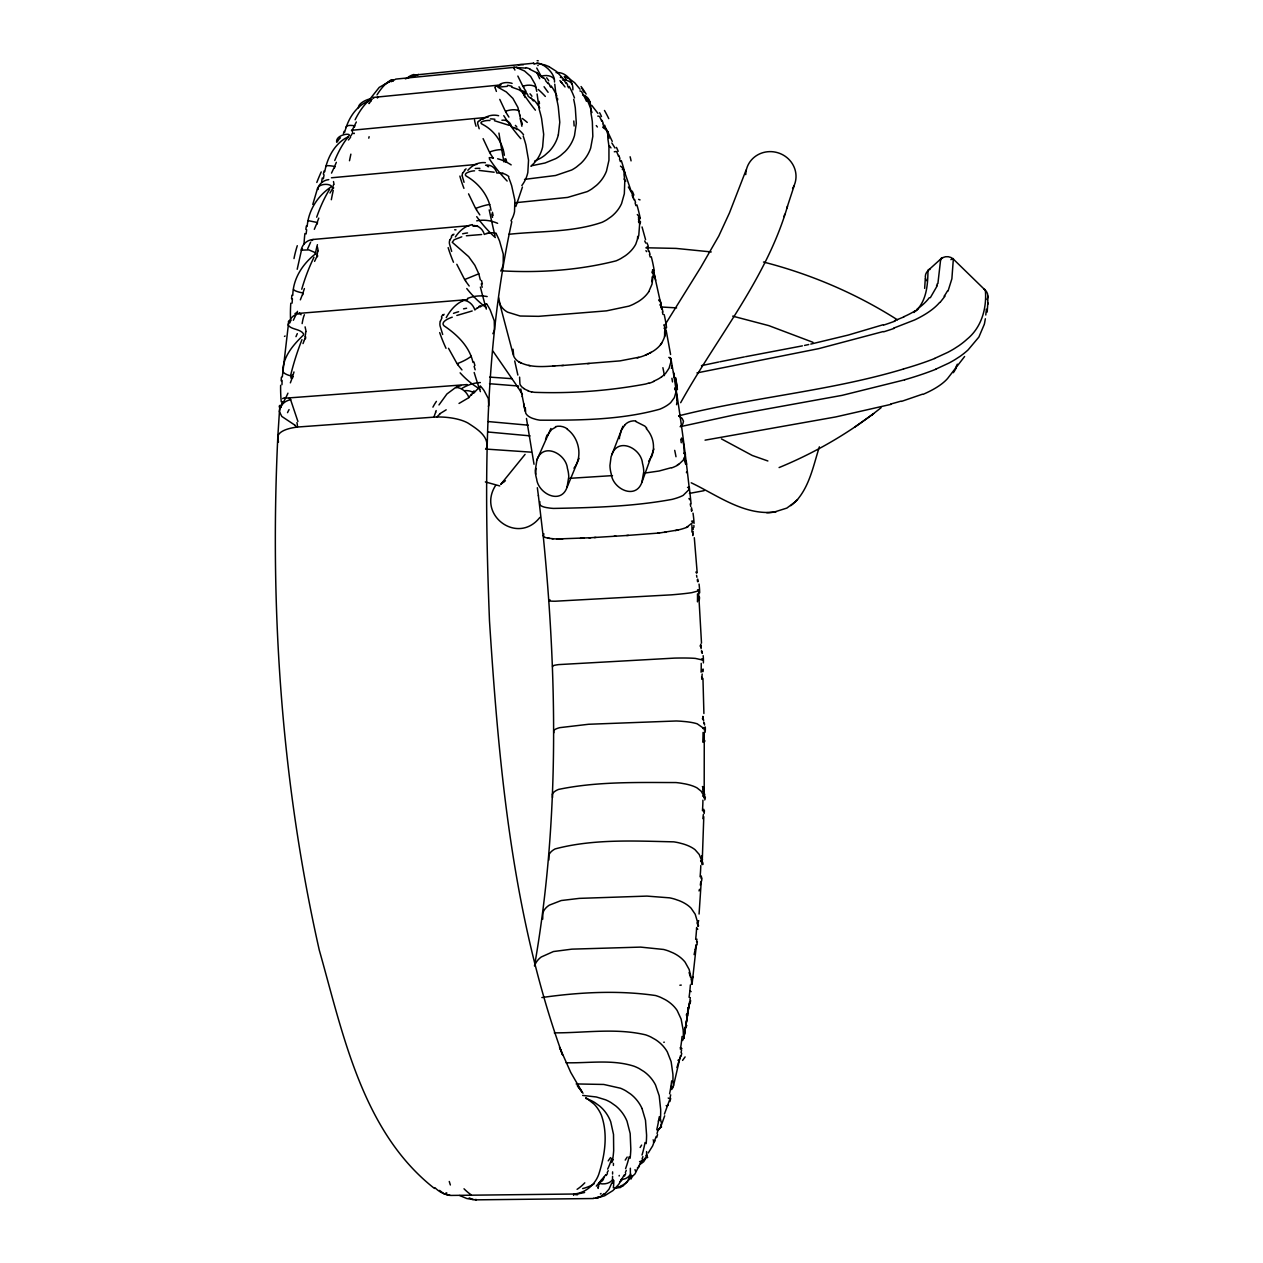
<?xml version="1.0" encoding="UTF-8"?>
<svg xmlns="http://www.w3.org/2000/svg" width="1263" height="1263" viewBox="0 0 1263 1263"><rect width="100%" height="100%" fill="white"/><g stroke="black" fill="none" stroke-linecap="round" stroke-linejoin="round"><path stroke-width="1.5" d="M987.192 312.056L987.824 302.836M612.571 1176.295L612.492 1179.642A11.967 8.273 9.9 0 1 599.72 1183.589M987.808 304.288L987.84 296.047M513.915 67.918L514.925 70.065M685.809 461.737L685.762 464.168M693.182 529.465L693.182 527.823M352.787 133.357L352.503 131.715M612.602 1171.875L612.587 1174.037M704.186 797.174L704.265 732.224M698.739 598.425L698.692 600.288M373.69 98.214L373.438 97.535M624.175 170.963L624.033 174.752A104.324 86.863 -25.4 0 1 624.775 181.604L624.332 193.76L621.57 203.596A33.975 28.402 -23.8 0 1 611.403 216.541L606.919 219.699A39.374 32.885 -23.8 0 1 602.088 222.288C572.281 232.55 539.869 230.955 508.8 234.302M648.756 291.674L652.024 284.175L653.192 274.955A100.156 65.66 -15.7 0 0 652.908 269.777M281.965 384.678L282.107 380.384M693.15 531.423L692.866 535.638M703.791 816.703L702.196 862.661M702.386 669.501L702.307 671.584M664.78 333.937L665.854 330.527M665.854 332.374L665.854 332.232A9.978 9.82 22.8 0 0 664.922 330.196M925.29 278.665L924.658 288.359M652.308 273.124L653.413 271.229M704.091 740.118L703.949 742.391M637.31 214.536A10.404 10.278 -62.1 0 1 639.457 218.104L639.457 217.362M702.181 674.032L701.707 679.241M986.229 310.145L986.277 309.167M653.413 272.413L653.413 272.319A10.167 10.104 83.5 0 0 652.403 270.203M701.17 882.474L699.071 914.033M282.312 376.927L288.564 323.044M292.085 303.136L292.416 298.826M703.775 809.299L703.586 811.73M336.684 142.261C335.105 133.104 358.739 131.747 345.02 138.472C333.464 145.782 327.085 158.696 324.717 171.8M619.391 438.687L619.501 437.345M986.166 311.124L985.803 315.008M590.721 537.738L556.999 538.969A35.869 6.615 -5.9 0 1 553.131 538.78L547.779 538.101A30.754 5.684 -5.9 0 1 543.485 536.38L543.848 533.76M701.391 876.001L701.139 878.574M703.333 814.54L702.875 818.692M696.45 944.535L692.061 984.287M513.046 349.235L513.709 356.103A31.638 17.35 -12.9 0 0 518.761 361.802C532.449 369.206 548.71 365.875 563.535 365.433M292.779 295.384C293.063 278.634 302.504 264.093 315.308 254.021A2.194 1.389 -32.5 0 0 315.418 252.695L308.882 249.9L301.162 250.153A13.167 13.088 42 0 1 313.113 239.465L469.489 225.651M297.2 269.272L301.636 249.395M306.12 233.939L306.656 229.755M696.923 939.135L696.592 941.819M279.644 408.502L277.765 437.377L278.46 442.145M700.807 881.495L700.334 885.142M686.583 471.857L686.456 472.662M690.308 997.549L689.898 1000.28M985.345 318.781L984.477 323.691M639.457 218.104L638.289 217.899M696.181 944.835L694.097 954.607M619.596 436.682L621.364 430.241L624.727 425.189M683.836 1038.154L689.393 1003.343M689.614 1001.685L683.804 1038.123L683.33 1036.339A103.219 79.395 14.6 0 0 683.157 1030.055L681.136 1019.083L677.142 1010.447A33.627 25.955 13.3 0 0 665.459 999.775L660.644 997.36A38.964 30.044 13.3 0 0 655.56 995.528C618.207 990.113 579.164 992.213 541.874 997.549M307.162 226.456C308.472 210.242 317.676 195.86 331.064 186.924A2.147 1.089 -26.8 0 0 331.238 185.882C327.559 182.788 316.729 184.556 317.929 189.466M687.577 1015.057L683.82 1037.523A10.578 10.388 61.4 0 1 682.509 1040.538M323.36 178.778L324.07 174.862M279.881 406.907L280.244 405.186M681.562 1049.916L681.057 1052.663M534.47 965.99C559.351 824.218 557.409 678.894 543.248 536.065L543.122 535.765M525.313 407.665L525.676 413.033A31.449 13.625 -10.3 0 0 532.481 418.337L536.033 419.427A36.438 15.772 -10.2 0 0 540.043 420.184C579.938 420.342 621.238 419.916 659.854 409.18A31.686 13.798 -9.5 0 0 670.748 402.55L674.363 397.64L676.084 391.672A97.298 42.2 -10 0 0 676.147 388.341M689.014 1005.364L687.561 1011.552M519.598 377.116L519.93 384.063A31.575 15.566 -11.8 0 0 522.172 387.236L523.892 388.53M670.685 1094.863L670.085 1097.579M680.441 1055.71L673.526 1085.706A10.767 10.467 33.1 0 1 671.553 1089.574M511.799 221.672C483.287 352.44 484.329 487.644 489.476 620.717C498.901 767.036 512.352 915.991 562.524 1054.81L559.509 1047.185L570.765 1072.461L582.211 1092.211L577.302 1085.533L583.017 1093.237M679.999 1057.731L676.921 1067.535M558.325 134.888L559.777 122.243L558.246 106.518A116.749 111.823 74.6 0 0 556.273 97.583L554.757 84.179M984.382 324.133L978.872 337.079L968.137 349.851A136.657 48.404 -7 0 1 959.896 356.466L955.238 359.481A117.601 41.758 -6.8 0 1 948.829 363.113L935.662 369.222M669.358 1100.562L664.433 1114.061M657.755 1130.938L657.044 1133.558M819.371 446.834C813.435 465.368 809.646 486.271 796.1 501.095M937.904 283.575L940.698 259.041A8.936 8.304 -4.5 0 1 953.202 258.978L985.393 290.332A8.92 8.288 -8.1 0 1 987.019 299.505M611.829 1182.91L608.987 1189.241L604.409 1194.324M293.979 371.954L292.7 376.295A13.53 4.657 6.1 0 1 282.817 370.706C283.37 356.024 293.411 344.783 303.325 335.153A2.242 1.658 -40.5 0 0 303.373 333.59C299.789 328.68 291.09 329.738 288.138 325.017A13.435 13.277 29.2 0 1 299.868 313.508L301.099 314.787M312.782 204.448L317.644 187.966M699.023 890.936L699.497 889.31M344.657 132.252C347.72 120.317 354.193 108.681 365.291 102.524C380.81 94.93 357.729 100.756 358.471 107.797M305.583 336.621L305.125 338.01M656.207 1136.4L652.639 1145.888L648.235 1152.977M629.795 1176.863L627.174 1182.01L622.817 1186.052M515.841 206.469L522.44 187.05M794.08 186.024L786.738 208.474M642.899 1156.592L642.078 1159.055M304.399 288.564L302.946 293A13.293 2.352 8.4 0 1 293.569 289.259M292.258 377.732L290.364 382.863M552.468 794.08L552.531 797.569M550.905 428.489L536.917 459.921L535.259 470.531A38.206 34.338 22.5 0 0 536.633 478.945C538.133 493.549 560.788 505.121 567.024 487.376L579.022 458.39M680.678 402.708C716.753 337.568 766.499 278.744 787.528 206.169M783.96 216.589L784.749 214.284M567.024 487.376L568.76 476.783A38.095 34.117 24.1 0 0 567.419 468.352C565.998 453.606 543.09 441.955 536.917 459.921M440.455 321.165L442.003 317.708M622.896 426.278L611.071 456.796L609.95 465.479A38.443 34.733 19.5 0 0 611.245 473.941C612.634 488.797 635.494 500.18 641.872 482.403L653.887 449.012M302.441 294.484L300.357 299.852M660.928 1126.359L664.67 1115.829M641.872 482.403L643.751 471.762A38.3 34.511 21.2 0 0 642.488 463.268C641.178 448.254 618.081 436.793 611.781 454.775M937.178 285.848L930.31 297.736M318.765 218.12L317.155 222.477L308.251 220.646M746.07 170.095L729.43 212.989L718.805 235.992L700.807 267.282L664.938 324.923M304.746 339.068L304.209 340.457M646.135 1157.776L643.672 1161.739L639.836 1164.549M303.009 343.583L303.941 341.152M435.546 412.07L436.177 410.57M686.298 1015.089L686.977 1013.305M316.603 223.946L314.313 229.345M641.099 1161.692L634.973 1173.943L625.043 1183.542M957.322 364.17L955.57 367.943M288.88 322.065L289.353 321.118M626.29 1170.327L625.359 1172.538M317.439 255.205L316.918 256.421M495.585 485.481C476.593 515.099 517.798 545.569 539.885 517.404M336.353 162.311L334.584 166.448A12.725 1.958 13.9 0 0 326.028 166.463M333.969 167.868L331.506 173.11M539.822 501.616L539.822 504.679A31.038 7.72 -7 0 0 546.184 507.537L549.61 508.073A35.964 8.92 -6.9 0 0 553.494 508.421C593.073 507.694 633.11 506.542 672.105 499.374A31.259 7.815 -6.5 0 0 683.204 495.349L688.761 489.855A88.805 22.087 -6.8 0 0 689.235 488.181A527.066 108.318 86.8 0 0 671 359.134A4.768 2.352 -10.3 0 0 668.79 357.397M450.054 239.812L451.728 236.955M316.492 257.336L314.582 261.378M536.065 468.431L535.623 473.467A31.196 9.709 -8 0 0 535.954 474.004M600.62 1181.552L601.299 1180.226M948.024 291.122L951.876 278.791L953.344 259.01A9.094 1.342 -44.5 0 0 950.913 259.673M624.254 1174.89L618.696 1184.394L612.997 1190.52L604.645 1195.761L595.868 1198.319L597.588 1198.019M353.766 127.105L351.793 130.831M356.34 121.974L354.429 125.779A12.393 3.789 17.2 0 0 346.173 127.531M660.596 1127.164L657.391 1130.543M608.229 1170.69L607.187 1172.585M333.069 187.792L332.501 188.787M370.233 98.719L379.232 87.384L391.672 80.295M438.971 404.949L446.928 393.977L455.754 387.409A13.751 11.367 56.4 0 1 468.936 397.561L471.273 394.261M561.751 365.56L620.007 360.886L640.436 356.955A37.18 20.476 -11.8 0 0 645.235 355.25L652.545 351.588A31.875 17.587 -11.8 0 0 660.47 344.831C664.243 339.51 667.78 330.685 663.738 324.938M329.99 193.002L332.043 189.561M658.307 1121.118L660.486 1117.471A108.539 98.672 32.4 0 0 660.675 1109.577L659.207 1095.81L655.529 1084.996A35.364 32.254 30.4 0 0 643.972 1071.561L639.094 1068.514A41 37.353 30.4 0 0 633.915 1066.177C612.05 1059.199 588.637 1063.288 566.108 1062.767M377.384 98.04L377.905 97.188M462.984 172.778L464.752 170.584M443.376 315.355L444.087 314.25M605.956 1174.558L596.294 1186.099M661.954 342.747L660.47 344.831M648.629 461.342L649.735 459.621A24.392 23.334 1.7 0 0 651.013 456.922M945.008 296.173L940.035 302.473M964.6 356.513L947.613 378.458A98.34 34.022 -5.7 0 1 922.969 394.388M348.43 139.988L350.609 137.209M393.961 80.09L395.84 79.095L516.772 67.097M525.076 454.38L500.764 484.361L503.89 481.645L501.9 483.208M472.725 392.351L474.035 390.851M673.021 1086.622L671.442 1087.901M453.164 235.06L453.922 234.176M573.97 468.226C583.001 456.527 578.991 437.645 567.245 429.262M593.389 1198.303L596.057 1197.861M916.07 310.777C926.695 300.326 927.816 284.601 927.973 270.566L940.698 259.041M645.993 1155.582L646.798 1154.698M478.582 121.485L480.398 119.953M795.785 501.411L786.849 508.089L773.793 512.194M797.537 499.674L792.706 504.142M369.112 102.935L371.354 100.851M385.104 84.084L393.188 79.727L391.451 80.106M311.629 240.633L313.113 239.465M530.855 166.227L533.744 163.48A38.806 36.927 47.6 0 0 542.632 146.982L543.674 134.32L541.59 118.533A119.653 112.612 49.2 0 0 539.254 109.565L537.107 93.983M477.319 307.762L474.872 309.972A13.577 11.683 74 0 0 462.321 300.278M468.794 397.671L459.022 403.45M881.037 407.744C850.157 432.404 815.645 452.533 779.097 467.563M790.78 505.674L792.422 504.379M675.468 387.662L674.616 388.309M439.508 413.948L446.186 409.812M679.431 463.742L683.22 460.19L685.146 455.896A96.367 30.012 -7.9 0 0 685.335 453.528M854.956 426.973L873.633 413.633L871.77 414.959M478.851 306.562L480.208 305.709M661.607 376.863L659.128 378.49A32.364 15.882 -10.8 0 1 654.913 380.637L653.508 381.347M917.885 309.324L914.822 311.282M391.167 81.716L393.456 80.358M502.832 482.403L505.437 480.761M496.138 86.389L497.969 85.552M622.896 1184.836L623.985 1184.205M405.297 78.843L416.174 74.959M413.538 76.443L415.969 75.149L413.901 75.638M626.701 535.496L659.428 533.002L678.215 529.955A30.975 5.747 -5.6 0 0 686.504 527.429L692.519 522.661A95.783 17.682 -5.9 0 0 692.819 521.256M601.63 1196.203L596.468 1198.192M649.735 353.166L651.171 352.393M598.599 1196.756L596.783 1197.592M621.743 1185.452L620.559 1186.02M688.13 526.687L686.504 527.429M482.703 118.675L481.913 119.054A48.768 28.039 62.9 0 0 480.35 119.859M461.769 236.813L454.175 239.717L452.249 242.291L468.668 256.657L474.841 265.246L478.788 273.803L464.626 279.565L456.811 264.283M648.282 353.893L645.219 355.25M903.866 316.934L894.472 320.739M534.565 161.127L539.822 158.601A44.016 42.453 76.7 0 0 544.732 155.349L549.184 151.355A37.937 36.611 76.4 0 0 558.341 134.888M456.796 386.936L461.09 385.515M452.249 317.187C448.302 318.371 438.214 322.981 445.728 326.975C458.09 335.595 469.694 347.23 472.978 362.418M934.573 358.439L947.755 352.361A117.791 41.442 -6.9 0 0 954.181 348.746L958.838 345.73A136.878 48.026 -7 0 0 967.095 339.163C981.509 327.417 986.877 308.361 985.377 290.332M619.391 1186.541L618.207 1186.999M486.871 233.355L484.345 234.429A13.325 11.525 -86.6 0 0 472.457 225.572M922.369 394.23L901.435 401.413M620.149 1187.441L614.497 1188.451L615.902 1187.82M555.704 427.178L551.757 429.452L549.042 432.862A24.313 19.924 29.9 0 0 547.937 435.135M550.021 599.925L549.152 600.856A30.88 1.705 -4 0 0 555.231 601.22L671.221 594.857A36.011 1.989 -3.9 0 0 676.021 594.447L680.615 594.02A31.101 1.721 -3.9 0 0 691.887 592.631L698.123 590.973A95.53 5.273 -4 0 0 698.486 590.531M893.588 328.159L914.665 319.934A99.477 35.838 -8.1 0 0 939.593 302.473M671.253 467.705L659.097 471.004L644.051 473.183M456.843 315.466L472.188 310.966M882.932 324.796L848.215 335.074L810.799 344.089M632.226 195.639L634.2 200.075M883.311 331.522L818.819 348.62L696.955 372.917M584.611 1192.493L578.312 1193.819M903.534 369.001C829.996 391.135 752.953 397.103 678.626 415.874M904.687 379.816L842.121 395.351L735.129 414.738L680.157 426.705L682.794 424.068L683.488 421.195L682.131 418.4L678.878 416.001M637.152 357.903L638.81 357.461M891.22 404.302L835.743 416.932L705.054 440.156M298.305 313.461L299.599 313.413M678.215 529.955L675.358 530.586M488.434 232.866L489.823 232.645M701.439 365.654L718.679 362.023M808.73 344.531L804.515 345.431M719.91 361.771L744.349 356.924M802.384 345.873L745.565 356.687M683.914 453.575L684.767 453.433M689.409 493.407L704.123 490.676M466.363 235.771L481.661 234.508M302.473 248.858L302.015 249.032A56.882 7.152 80.1 0 0 301.573 249.032M463.379 300.073L467.689 299.663M474.556 170.821C471.257 170.789 460.521 173.647 467.847 177.041C479.687 184.319 488.828 196.428 490.991 210.305M531.691 165.721L545.063 162.99L555.72 158.649A42.784 41.205 -74.2 0 0 560.598 155.491L565.066 151.592A36.895 35.553 -74.2 0 0 574.507 135.551L576.307 123.269L575.312 107.987A113.323 108.729 -77.1 0 0 573.686 99.335M679.289 1060.494L677.915 1060.257M773.477 512.225C743.244 515.067 717.116 495.143 691.224 482.798M664.385 532.402L666.011 532.181M775.94 511.91L769.278 512.589M449.202 1195.335L449.912 1195.351A17.777 16.656 -69 0 0 452.296 1195.414L573.481 1194.024A17.682 16.814 -67.9 0 0 575.612 1193.851L575.77 1193.819A29.602 28.196 -70.8 0 0 598.662 1174.622C604.866 1155.629 608.198 1134.285 601.33 1115.071A38.727 36.927 -68.1 0 0 594.305 1104.304L585.843 1097.61M657.755 533.175L659.428 533.002M556.052 72.607C565.666 71.675 573.355 80.658 572.881 89.878M417.864 74.722L533.318 63.245M373.106 97.456L501.064 84.905M524.524 179.378L555.578 175.494L571.634 170.016A41.49 39.169 -48.2 0 0 576.496 166.984L580.964 163.274A35.79 33.801 -48.1 0 0 590.689 148.024L592.821 136.341L592.347 121.864A109.881 103.424 -50.7 0 0 591.037 113.67C590.768 106.676 591.479 97.156 582.685 94.962M351.446 130.31L488.102 117.254M331.443 177.783L476.814 164.411M514.988 202.759L567.655 197.407L587.2 191.613A40.353 36.327 -32.5 0 0 592.047 188.787L596.515 185.329A34.827 31.37 -32.4 0 0 606.477 171.121L608.94 160.275L608.94 146.855A106.897 95.941 -34.5 0 0 607.929 139.277L607.771 132.647M299.094 313.366L465.179 299.82M587.516 363.665L589.379 363.523M467.121 384.568L287.096 398.05A69.118 16.893 -81.9 0 0 282.659 398.587M612.476 475.614L569.739 478.33M614.118 536.301L615.949 536.175M628.453 535.386L588.984 537.833M594.21 537.533L595.962 537.422M552.973 366.096L554.725 366.002M580.427 538.338L583.838 538.133M554.299 1032.85C584.658 1033.008 615.823 1027.766 645.646 1034.855A39.895 33.943 19.6 0 1 650.777 1036.955L655.623 1039.702A34.433 29.317 19.6 0 1 667.29 1051.826L671.127 1061.63L672.895 1074.071A105.682 89.673 21.2 0 1 672.911 1081.207L673.511 1085.533M479.087 170.41L494.165 172.226M766.704 512.683L768.757 512.62M489.949 120.506C487.281 120.096 476.214 121.69 483.113 124.674C494.48 130.799 502.706 142.435 504.363 155.27M646.751 247.785L676.021 248.401L711.243 251.937M475.441 1199.85L593.515 1198.524M576.149 1083.938L603.761 1084.459L620.496 1088.232A42.311 40.037 49.9 0 1 625.722 1090.774L630.632 1094.058A36.485 34.559 49.9 0 1 642.062 1108.551M561.214 539.033L562.682 539.033M525.708 68.091L516.535 67.539L524.524 70.981L530.665 76.443L535.196 84.368L536.759 91.362M559.777 539.033L556.999 538.969M486.429 449.107L531.391 452.17M582.669 1095.416L596.341 1096.979L605.609 1099.82A43.795 41.853 75.2 0 1 610.882 1102.488L615.791 1105.962A37.748 36.106 75.2 0 1 627.032 1121.228L630.174 1133.543L630.821 1149.235A115.991 110.418 78.1 0 1 630.126 1158.25M659.996 305.062A10.057 2.479 -18.1 0 0 660.36 304.336L661.117 306.988L676.589 307.888M489.634 377.116L511.989 378.679M488.213 421.558L528.313 425.189M488.023 432.009L530.081 435.861M489.507 383.715L518.572 386.036M474.714 1199.818L466.821 1198.524L459.606 1195.493M473.514 225.635L477.761 226.172M554.52 82.048C555.246 72.338 541.938 62.329 536.854 63.292M551.931 538.669L553.131 538.78M536.68 63.229L544.779 64.918A40.432 37.069 -78.1 0 1 548.758 66.623M507.221 86.358L497.843 87.179L506.305 91.946L512.889 98.388L517.909 107.418L519.835 115.596M494.386 120.695L509.068 125.305M533.349 63.229L534.17 64.003M767.888 460.979L752.29 455.485L721.441 438.893M549.737 538.433L547.779 538.101M528.692 365.449L530.128 365.702M448.349 1195.224L443.613 1193.535L439.571 1190.409M635.731 421.495L644.809 426.089A24.423 21.455 -0.3 0 1 646.767 428.22M732.698 316.145L768.82 325.633L812.946 342.305M502.374 270.882C540.138 272.997 579.37 270.171 616.06 260.857A38.522 29.017 -18.4 0 0 620.875 258.536L625.374 255.71A33.248 25.071 -18.4 0 0 635.763 244.201L638.762 235.486L639.583 224.751A102.082 76.664 -19.7 0 0 639.094 218.704M500.922 173.205L502.295 173.584A48.278 6.457 4.8 0 0 502.895 173.078M511.531 87.1L518.935 89.752L525.724 94.094M536.159 63.782L533.602 63.45M471.778 1199.282L473.262 1199.518M763.484 262.025C810.783 274.15 856.251 293.584 897.472 319.839M485.339 481.913L499.769 485.939M486.618 165.548L488.355 166.1M585.843 1098.415L589.521 1099.82A45.01 43.005 -81.2 0 1 594.81 1102.552L599.72 1106.104A38.79 37.085 -81.1 0 1 610.724 1121.781L613.518 1134.458L613.676 1150.609A119.417 113.212 -78.7 0 1 612.65 1159.908M529.892 69.307L536.996 72.859L543.485 78.29M471.652 1198.997L469.173 1197.892M528.076 390.63L526.939 390.172A32.128 15.803 -11.5 0 1 523.829 388.546M603.067 127.516L607.171 130.626L612.255 141.393M514.152 127.863L511.657 126.853A12.693 10.041 -55.3 0 0 501.9 120.222M289.069 398.398L290.474 399.376A41.111 11.651 -45.4 0 1 290.648 399.834L297.926 421.495M548.805 66.529L556.02 71.123L561.767 77.059M622.296 169.274L624.159 170.742L633.552 198.149M520.924 362.986L518.777 361.802M567.766 77.532L574.649 82.711L580.049 89.215M515.699 128.684L517.041 129.6M434.488 1188.483C362.213 1131.885 342.983 1033.75 319.255 950.029C281.365 782.018 269.619 608.561 277.813 436.73A32.585 12.014 3.1 0 1 296.047 427.257A19.703 7.31 3.2 0 1 298.605 426.957L434.361 417.106A19.655 6.978 1.8 0 1 437.14 416.995A32.806 12.33 2.1 0 1 467.989 423.073C476.404 428.567 488.781 435.988 486.729 447.355A42.705 15.851 2 0 1 485.576 449.123M552.641 666.69L552.578 665.917A30.912 2.321 -2.1 0 1 558.578 664.606L674.647 658.102A36.043 2.715 -2.2 0 1 679.478 658.023L684.088 658.007A31.133 2.352 -2.2 0 1 695.471 658.418L701.881 659.87A95.609 7.199 -2.1 0 1 702.307 660.407M530.634 98.198L528.202 96.304A12.346 8.873 -45.3 0 0 522.393 90.936M294.974 425.205L281.791 416.427L279.376 411.549A13.609 13.04 4 0 1 290.758 399.74M591.731 105.334L597.92 113.354M532.118 99.572L533.428 100.977M461.958 369.917L458.027 365.086M548.174 83.705L545.837 81.037A11.983 7.515 -38 0 0 541.196 76.948M469.189 286.006L465.51 280.986M611.845 142.972L615.002 148.024M479.829 214.884L476.419 209.832M493.012 351.209L518.398 387.994M549.579 85.537L550.81 87.321M493.28 158.27L490.139 153.407M526.039 91.41L523.419 87.305M508.894 117.064L506.037 112.518M628.358 187.082L629.4 188.724M566.171 83.516L563.977 80.216A11.635 6.047 -32.6 0 0 560.346 77.343M517.783 387.031L522.424 394.514M629.653 189.166L631.011 191.739M567.497 85.726L568.65 87.826M553.778 732.777L553.699 730.646A31.038 6.347 -0.1 0 1 559.698 727.662L588.605 724.267L676.242 720.984A36.217 7.436 -0.4 0 1 681.104 721.236L685.746 721.647A31.275 6.441 -0.4 0 1 697.223 723.825L703.759 728.404A96.035 19.671 -0.2 0 1 704.201 729.935M536.743 68.028L541.148 76.254A11.793 8.273 -15.9 0 1 554.094 78.922M644.714 240.965L645.756 243.08M584.169 96.462L582.117 92.657A11.304 4.547 -28.6 0 0 579.938 90.936M448.507 348.304L457.08 363.712A13.64 2.779 -23.9 0 0 471.178 356.198M585.401 98.956L586.458 101.293M517.862 76.064L522.835 86.216A12.125 7.073 -16 0 1 536.159 87.463M658.67 299.899L659.033 300.72M601.725 121.169L599.83 117.001A10.988 3.031 -25.5 0 0 597.794 116.117M499.769 99.382L505.374 111.302A12.472 5.573 -16.7 0 1 519.046 110.955M468.557 193.855L475.598 208.442A13.119 1.752 -19.3 0 1 489.712 204.527M496.391 91.41L495.159 87.842M483.098 138.63L489.413 152.065A12.804 3.789 -17.8 0 1 503.337 149.981M642.046 1108.567L645.488 1120.249L646.593 1135.105A111.997 105.745 52.4 0 1 646.167 1143.647M607.471 131.178L607.756 132.347M602.861 123.885L603.825 126.379M618.491 156.186L616.754 151.781A10.72 1.547 -23 0 0 614.292 151.781M479.198 128.779L477.698 123.79A13.151 6.031 9.7 0 1 478.267 121.39M442.681 334.458L440.045 325.822A14.082 11.762 8.9 0 1 440.345 321.134M669.974 357.634L670.795 360.097M451.665 251.384L449.454 243.775A13.814 10.041 8.5 0 1 449.896 239.765M464.058 182.314L462.226 175.952M619.517 159.043L620.401 161.648M498.759 297.91L499.848 303.736A32.364 21.203 -16.1 0 0 507.537 312.135L520.119 316.018L538.559 316.334L606.493 310.856L628.911 306.135A37.779 24.85 -14.7 0 0 633.694 304.099L638.21 301.636A32.617 21.487 -14.6 0 0 648.787 291.674M635.131 203.011L635.921 205.648M475.156 369.791L474.114 366.349M648.629 251.432L647.224 246.822A10.246 1.216 -19.4 0 1 645.882 247.88M333.495 181.556L334.016 184.398M499.438 302.504L513.346 355.092M642.046 226.961L645.582 239.686M649.466 254.368L650.161 257.005M478.788 273.803L480.335 279.928M661.117 306.988L661.623 308.93M317.455 247.106L318.197 250.958M305.093 326.849L306.104 331.632M482.198 287.269L481.298 283.812M672.263 368.18L671.569 365.717L671.932 366.87A9.915 3.647 -17 0 1 671.316 368.228M662.365 311.85L662.964 314.424M653.318 270.029L661.923 309.009M653.239 269.682L655.655 280.212M514.72 360.981L517.862 375.064M492.523 217.378L491.781 214.031M673.684 374.195L674.268 376.99M548.852 860.071L548.868 855.24A31.638 14.351 4.4 0 1 555.104 848.925C593.263 838.774 634.452 840.969 673.779 841.853A36.927 16.798 3.5 0 1 678.72 842.768L683.425 844.016A31.891 14.524 3.5 0 1 695.06 849.715L699.228 854.451L701.612 860.498A97.914 44.41 4.1 0 1 702.039 863.987M690.245 503.921L690.75 506.558M520.798 388.988L522.329 396.693M522.266 396.266L525.076 410.807M505.595 161.822L504.995 158.696M523.703 403.623L525.108 411.012M666.359 331.427L670.59 354.493M673.574 372.348L674.489 377.574M696.56 575.344L696.908 577.254M526.466 418.479L534.012 464.247M691.224 509.115L691.603 511.326M590.279 102.398L590.31 102.508A11.146 9.804 -18.1 0 0 584.485 97.693M520.798 121.453L520.324 118.643M701.66 855.856L701.944 858.161M697.855 921.137L698.06 922.906M697.287 579.638L697.586 581.675M701.154 648.724L700.555 645.188A9.694 7.515 -15 0 1 700.302 646.388M542.695 919.243L542.853 913.102A32.096 18.25 7.1 0 1 549.326 905.145L561.214 900.535L579.338 898.372L646.972 896.099L669.658 897.851A37.48 21.376 6 0 1 674.631 899.082L679.383 900.74A32.349 18.487 6 0 1 691.066 908.16L695.203 914.238L697.523 921.974A99.351 56.503 6.8 0 1 697.902 926.426M701.454 650.887L701.707 652.718M703.444 720.021L702.954 716.847A9.725 8.273 -15.5 0 1 702.844 717.495M537.343 487.707L538.417 495.854M538.385 495.601L543.074 535.465M703.68 721.947L703.87 723.525M703.728 790.164L703.349 787.402A9.804 8.952 -16.9 0 1 702.781 789.533M689.298 486.934L691.114 503.953M686.251 460.837L686.583 464.437M703.901 791.806L704.028 793.132M694.303 537.706L697.176 572.676M702.07 859.487L702.149 860.529M692.029 983.261L691.903 982.077A10.357 10.199 80.9 0 1 691.461 983.656M698.613 592.221L701.502 643.151M661.038 1124.023L661.086 1125.743A11.02 10.309 17.9 0 1 657.644 1130.574M646.577 1151.556L646.672 1155.613A11.304 9.899 12.6 0 1 639.552 1161.66M702.954 678.405L703.901 713.5M630.348 1168.228L630.379 1174.195A11.62 9.236 10.5 0 1 620.938 1179.563M675.579 377.716A54.972 17.098 73.1 0 1 677.426 389.667M676.337 390.235A51.373 19.04 70.7 0 1 674.821 388.862M664.022 328.143A50.204 17.145 69.2 0 1 665.696 329.548M664.622 331.616A55.288 3.11 -83.8 0 1 664.575 336.732M664.196 314.613A56.314 19.229 74.1 0 1 666.58 327.606M674.126 373.674A44.158 9.346 74.8 0 1 674.347 374.669M675.358 377.59A56.425 17.603 73.1 0 1 676.921 386.967M665.885 328.222A44.205 1.5 -86.8 0 1 665.996 327.749M661.559 376.848A31.812 15.74 -10.6 0 0 665.743 373.185L669.043 368.291L670.748 362.465A90.541 44.584 -11.2 0 0 671 359.134M653.745 381.521A35.506 17.871 -10.3 0 1 649.071 383.336M648.819 383.036A36.674 17.935 -10.7 0 1 645.63 384.031C609.255 390.788 571.571 393.693 534.596 392.319A36.422 17.903 -11.5 0 1 531.755 391.83M531.612 391.956A35.253 17.571 -12.1 0 1 527.855 390.772M687.546 487.407A4.673 1.168 -6.4 0 1 689.235 488.181M555.483 426.657A12.741 11.193 23.2 0 1 567.482 428.994M545.553 439.619A32.128 25.923 40.4 0 1 547.289 434.756M624.648 425.126A12.819 11.446 15.1 0 1 635.763 420.911M646.277 428.599A32.254 29.16 -11.9 0 1 651.487 457.064M677.931 465.037A31.054 9.93 -7 0 1 671.758 467.863M691.556 521.161A49.052 20.113 83.1 0 1 692.834 521.382M691.903 524.95A53.993 7.136 -81 0 1 691.919 532.055M693.024 513.141A54.293 13.546 72 0 1 694.05 523.34M689.74 499.753A49.368 8.952 62.6 0 1 688.951 498.506M651.866 271.908A50.962 15.219 65.2 0 1 653.587 273.645M652.15 276.897A56.125 1.989 -85.1 0 1 651.976 281.728M651.282 256.721A57.388 21.108 75.3 0 1 654.155 270.219M646.656 251.637A52.288 3.963 54.6 0 1 645.93 250.658M659.918 300.247A37.543 35.206 -74.6 0 1 661.354 303.957M662.191 308.882A44.852 10.688 75 0 1 662.949 311.945M653.239 277.386A44.9 0.916 -88.2 0 1 653.303 276.344M638.447 221.72A51.909 12.804 61.6 0 1 640.215 223.725M637.673 236.37A57.151 1.01 -86.5 0 1 637.547 239.07M636.931 204.953A58.651 22.939 76.9 0 1 640.294 218.704M640.609 222.035A53.472 8.02 53.8 0 1 638.431 219.62M646.988 242.985A38.253 36.043 83.3 0 1 648.329 246.396M649.119 251.084A45.721 12.109 75.3 0 1 649.987 254.163M624.048 179.046A53.03 9.836 58.4 0 1 625.817 181.24M621.301 160.622A60.056 24.676 78.7 0 1 625.169 174.341M640.041 199.901A54.814 12.409 53.4 0 1 638.62 199.349M632.242 191.155A39.027 36.343 62 0 1 633.884 195.102M634.61 199.491A46.715 13.561 75.9 0 1 635.573 202.538M620.48 166.116A10.609 10.325 -34.2 0 1 624.159 170.742M609.303 145.75A54.293 6.315 55.6 0 1 610.96 147.897M604.598 125.1A61.603 26.286 80.7 0 1 608.971 138.472M630.111 156.77A56.298 17.051 53.6 0 1 631.058 160.89M616.439 147.408A39.911 35.995 44.9 0 1 618.191 151.355M618.823 155.444A47.868 15.045 76.7 0 1 619.896 158.38M603.004 126.884A10.862 10.183 -22.5 0 1 607.677 131.699M596.278 125.574A55.698 2.226 53.4 0 1 597.367 126.995M587.106 99.856A63.245 27.691 82.9 0 1 591.968 112.549M604.488 110.465A57.893 21.897 54.4 0 1 608.766 118.643M599.625 112.723A40.89 34.875 32.8 0 1 601.488 116.591M601.977 120.317A49.115 16.514 77.8 0 1 603.161 123.079M560.646 81.59A57.23 2.463 51.6 0 1 562.114 83.279M573.797 120.995A62.818 0.853 86.2 0 1 574.144 126.016M569.155 86.342A64.95 28.844 85.2 0 1 574.491 97.961M581.075 86.516A59.566 26.823 56 0 1 586.127 94.078M582.101 88.584A41.995 32.838 24.5 0 1 584.059 92.294M584.359 95.562A50.441 17.966 79.1 0 1 585.637 98.088M562.477 79.995A11.462 9.173 -16.4 0 1 572.297 84.337M564.877 76.49A39.342 36.311 85.1 0 1 567.545 77.974M548.11 92.31A58.856 7.704 50.4 0 1 544.053 86.705M551.173 85.931A66.655 29.665 87.7 0 1 556.936 96.067M559.904 80.627A61.271 31.717 58.4 0 1 565.003 86.958M542.127 77.201A36.074 19.45 24.7 0 1 541.574 76.285M564.261 76.475A43.195 29.791 18.4 0 1 566.313 79.901M566.298 82.648A51.83 19.34 80.6 0 1 567.671 84.858M557.678 99.856A51.799 1.074 81.7 0 1 557.441 98.104M536.775 72.496A48.783 3.71 69.6 0 1 539.68 78.701M537.785 65.408A44.947 16.908 55.4 0 1 538.164 65.565M537.154 60.703A48.91 21.992 66.6 0 1 538.243 60.798M418.258 74.343A11.825 1.452 -25.2 0 1 417.106 75.496M415.811 75.433A30.059 8.873 -42.9 0 1 416.332 75.306M408.186 77.122A48.073 24.439 -78.2 0 1 413.98 74.47M535.401 110.181A60.513 13.451 49.8 0 1 519.014 86.784M533.649 99.809A68.313 30.059 -89.8 0 1 539.775 108.034M538.18 89.436A62.961 36.39 61.8 0 1 545.332 96.43M523.782 87.258A37.164 24.155 26.2 0 1 523.182 86.184M546.658 77.801A44.442 25.655 13.9 0 1 548.726 80.816M548.237 82.948A53.235 20.587 82.3 0 1 549.673 84.747M539.475 103.613A53.188 1.958 80 0 1 539.127 101.387M525.866 67.586A41.458 37.101 -62.7 0 1 530.018 68.991M523.135 92.973A50.125 1.358 67.2 0 1 525.076 97.472M514.451 68.013A12.409 1.973 12.3 0 1 514.088 67.097M517.088 67.807A46.242 20.729 57 0 1 518.619 67.997M518.272 64.966A50.299 24.834 69.2 0 1 523.324 64.792M392.714 81.274A30.928 5.589 -43.8 0 1 393.235 80.974M377.006 94.914A49.368 23.287 -75.8 0 1 391.262 79.885M520.861 138.677A62.203 19.561 49.9 0 1 503.779 115.643M519.819 114.917A67.886 1.042 80.4 0 1 521.856 126.268M517.167 128.826A69.875 29.965 -87.3 0 1 523.561 134.746M522.314 118.485A64.555 40.621 66.4 0 1 527.255 122.416M523.198 136.12A122.448 110.086 30.9 0 1 525.882 144.85L528.534 160.212L527.823 172.51A39.706 36.074 28 0 1 521.824 185.55M506.337 112.454A38.269 28.654 29 0 1 505.674 111.239M530.002 93.794A45.736 20.366 10.3 0 1 531.944 96.256M530.665 97.63A54.609 21.629 84.2 0 1 532.165 98.924M522.282 124.532A54.562 3.158 78.5 0 1 521.824 121.911M507.521 85.316A42.484 36.185 -50.9 0 1 511.862 86.279M343.41 133.752A53.283 22.15 -88.9 0 1 344.12 131.32M495.364 87.873A12.772 3.978 10.8 0 1 495.633 86.263M498.096 85.837A47.536 24.486 59.4 0 1 499.674 85.552M499.99 84.226A51.672 27.47 72.4 0 1 512.115 83.358M368.78 138.172A50.946 1.31 -77.2 0 1 369.112 136.704M372.332 98.956A12.551 2.037 -30.2 0 1 370.438 100.63M369.049 103.566A31.812 2.005 -45.6 0 1 369.538 103.108M355.108 119.764A50.646 21.692 -73.9 0 1 369.128 100.409M354.919 125.826A37.195 19.071 -56.4 0 1 354.272 127.168M507.158 181.035A63.829 25.892 50.8 0 1 489.318 158.775M503.969 161.964A69.481 2.526 78.6 0 1 498.948 133.073M502.327 173.363A71.312 29.286 -84.9 0 1 508.878 176.599M489.207 157.654A66.008 44.158 72.1 0 1 493.407 157.938M497.654 158.775A66.008 44.158 72.1 0 1 511.168 164.885M508.673 177.625A125.274 103.582 19.8 0 1 511.689 185.819L514.862 200.217L514.515 211.742A40.621 33.927 17.4 0 1 510.947 220.851M490.391 153.297A39.358 32.712 34.2 0 1 489.665 151.986M515.383 125.384A47.031 13.94 7.4 0 1 516.867 127.105M514.167 127.531A55.904 22.418 86.3 0 1 515.714 128.258M506.637 162.027A55.872 4.673 77.1 0 1 506.053 159.043M490.391 118.864A43.51 34.133 -43.1 0 1 494.938 119.306M323.375 174.136A54.53 22.008 -87.3 0 1 324.07 170.979M321.623 182.061A68.06 33.059 -89.2 0 1 322.286 178.004M476.072 126.237A52.762 4.831 63.6 0 1 474.541 119.843M482.94 119.275A52.967 29.759 76.3 0 1 498.632 115.722M337.395 141.693A12.504 11.525 -0.6 0 1 340.473 137.793M349.488 160.733A52.209 3.457 -80.2 0 1 350.877 154.149M352.093 133.689A12.898 3.884 -33.8 0 1 350.514 136.199M354.366 133.183A32.664 1.8 -48.1 0 1 353.972 133.704M334.742 160.496A51.878 19.64 -72.5 0 1 348.335 136.783M335.027 166.574A38.222 22.418 -64.2 0 1 334.411 168.026M316.808 182.472A61.792 19.766 -63.3 0 1 321.228 171.942M495.333 237.57A65.376 32.175 52.6 0 1 476.719 216.652M495.017 235.928A70.981 4.468 77 0 1 489.207 209.879M489.791 233.118A72.575 27.991 -82.7 0 1 496.359 233.387M476.719 220.836A67.239 46.763 79.1 0 1 497.622 223.33M496.28 233.876A127.958 92.925 12.9 0 1 499.611 241.186L503.258 254.052L503.211 264.362A41.505 30.407 11.1 0 1 500.732 271.024M476.625 209.721A40.384 36.106 43.5 0 1 475.819 208.348M485.576 165.248A13.025 10.957 -69.1 0 1 496.817 173.015L499.185 173.015A57.088 22.86 88.4 0 1 500.922 173.063M493.123 215.515A57.088 6.504 76 0 1 492.412 212.247M475.188 168.5A44.537 30.88 -38.4 0 1 479.908 168.342M305.851 229.313A55.683 21.55 -85.8 0 1 306.388 225.888M304.02 244.28A69.481 32.901 -86.6 0 1 304.92 233.529M317.55 189.355A12.819 12.504 1.3 0 1 328.775 179.614M463.931 188.329A53.962 8.588 62.6 0 1 459.874 176.078M462.321 175.952A13.498 8.099 8.9 0 1 462.763 172.715M464.5 170.189A49.889 31.212 67.5 0 1 466.079 168.863M467.847 170.331A54.135 31.559 80.9 0 1 485.402 162.674M487.597 166.448A39.99 4.784 24 0 1 488.623 166.779M331.332 199.728A53.378 5.289 -83.5 0 1 333.243 190.46M333.479 184.682A13.246 5.731 -38.5 0 1 332.201 187.998M333.685 187.761A33.485 5.668 -51.4 0 1 333.227 188.55M316.681 217.189A53.03 17.129 -71.7 0 1 329.69 189.229M317.55 222.667A39.185 25.086 -73.7 0 1 316.997 224.167M293.995 258.568A63.213 15.219 -63.4 0 1 297.279 245.701M310.603 242.196A65.329 7.483 -69.3 0 1 307.619 248.827M486.081 307.493A66.734 38.158 55.7 0 1 466.773 288.564M486.318 309.119A72.307 6.836 75.6 0 1 480.382 287.064M480.177 306.972A73.617 26.049 -80.9 0 1 486.618 304.13M467.405 298.494A68.234 48.152 87 0 1 487.171 296.568M486.65 303.894A130.373 78.148 8.1 0 1 490.218 310.003L494.259 320.755L494.464 329.406A42.279 25.544 6.8 0 1 492.886 333.685M465.668 280.875A41.3 38.569 59.5 0 1 464.8 279.47M455.975 229.834A49.446 1.863 2.4 0 1 454.664 229.787M486.887 233.639A58.145 22.892 -89.4 0 1 488.434 233.039M482.371 283.954A58.161 8.604 75.1 0 1 481.503 280.465M462.637 233.797A45.468 26.444 -35.8 0 1 467.547 232.945M291.532 298.778A56.709 20.745 -84.5 0 1 291.911 295.179M290.49 318.339A70.744 32.128 -84.1 0 1 290.79 303.215M453.48 262.246A55.019 12.662 62.2 0 1 448.144 247.643M451.286 236.323A50.852 33.801 73.3 0 1 452.817 234.476M455.39 236.923A55.162 32.696 86 0 1 472.346 224.609M473.293 226.156A40.89 11.178 22.7 0 1 474.367 226.251M315.276 254.4A54.42 6.647 -87.2 0 1 317.423 244.69M317.692 251.211A13.546 7.452 -44.7 0 1 316.713 255.315M317.692 255.9A34.227 9.457 -55.9 0 1 317.266 256.863M301.746 289.243A54.088 14.225 -71.5 0 1 313.998 257.257M303.325 293.237A40.037 26.886 -84.8 0 1 302.804 294.737M285.091 336.005A64.524 10.262 -64.3 0 1 284.475 336.4M297.452 311.329A66.702 11.825 -73.3 0 1 293.332 320.265M480.003 389.099A67.886 43.479 60.3 0 1 460.127 372.853M480.398 391.641A73.412 9.583 74.5 0 1 474.178 372.522M474.035 392.982A74.438 23.523 -79.5 0 1 480.177 387.046M461.863 388.451A69.007 48.105 -84.8 0 1 480.366 382.563M480.272 385.878A132.362 59.582 4.3 0 1 484.029 390.504L488.355 398.619L488.718 405.202A42.926 19.466 3.5 0 1 488.371 406.339M458.137 364.991A41.979 39.927 84.6 0 1 457.206 363.633M466.568 308.235A50.457 10.736 0.2 0 1 463.553 308.835M477.382 308.361A59.014 22.466 -87.3 0 1 478.882 307.067M474.935 365.544A59.045 10.893 74.6 0 1 473.909 361.96M453.496 313.35A46.289 20.903 -34.7 0 1 458.627 311.724M294.958 313.603A68.297 13.861 -76.8 0 1 296.773 312.798M295.968 336.653A66.023 12.741 -75.2 0 1 297.31 333.621M299.773 313.271A40.495 6.078 -41.1 0 1 299.915 313.477M281.175 380.842A57.577 19.608 -83.4 0 1 281.381 377.211M281.27 401.871A71.817 30.707 -81.9 0 1 280.639 385.31M287.948 393.172A67.886 15.503 -78 0 1 282.217 404.065M281.112 407.46A72.97 14.809 74.2 0 1 282.786 401.634M289.906 322.854A72.212 11.951 75.1 0 1 291.216 320.044M288.311 321.939A57.719 8.588 78.7 0 1 288.69 321.212M446.013 348.304A55.904 16.861 62.5 0 1 439.698 332.611M441.387 316.95A51.657 35.601 80.4 0 1 442.824 314.613M446.249 317.613A55.998 33.027 -88.7 0 1 462.416 301.004M462.795 300.657A41.663 17.682 22.2 0 1 463.868 300.468M302.141 323.612A55.288 7.404 88.8 0 1 304.415 314.755M305.614 331.869A13.798 8.967 -52.8 0 1 304.967 336.668M305.725 337.774A34.859 12.914 -61.4 0 1 305.346 338.847M290.632 375.427A54.988 11.035 -71.9 0 1 301.983 339.652M293.048 376.563A40.748 27.581 83.3 0 1 292.59 378M292.179 375.079A65.644 5.084 -65.9 0 1 290.774 377.969M627.19 1157.066A60.687 10.846 -56.6 0 1 625.217 1160.081M629.116 1156.829A66.402 27.202 89.8 0 1 625.564 1168.67M631.674 1175.648A64.239 2.747 85.7 0 1 631.168 1178.947M619.138 1175.995A58.603 10.83 -69.6 0 1 619.249 1175.427M612.902 1179.642A44.868 31.891 1.1 0 1 612.65 1182.989M613.392 1165.449A52.904 1.405 -87.7 0 1 613.439 1163.365M613.865 1180.431A65.96 2.81 88 0 1 613.313 1187.773M611.829 1162.591A60.245 7.31 -66.6 0 1 612.997 1159.687M610.518 1157.587A62.392 16.877 -56.4 0 1 608.198 1160.871M611.766 1158.329A68.123 28.244 87.7 0 1 607.661 1169.112M625.69 1173.674A53.093 19.94 -87.5 0 1 624.522 1175.995M622.391 1178.395A11.841 6.394 27.5 0 1 619.691 1181.663M604.014 1193.598A41.6 27.77 76.2 0 1 601.441 1195.761M601.03 1193.472A49.999 22.355 -73.6 0 1 600.367 1193.993M598.488 1186.525A45.8 1.816 -65 0 1 597.936 1187.599M598.141 1188.436A49.873 3.978 -75.8 0 1 599.025 1183.147M599.325 1183.652A36.564 21.124 -29.9 0 1 599.593 1182.942M471.02 1194.687A49.146 20.097 65.2 0 1 464.01 1188.799M475.172 1199.392A12.014 1.595 19 0 1 476.025 1200.213M476.309 1199.487A30.691 2.668 39.2 0 1 476.198 1199.503M641.62 1145.083A59.014 5.241 -57.5 0 1 640.12 1147.483M645.061 1142.494A64.65 25.876 -88.2 0 1 642.03 1155.029M647.73 1157.303A62.55 2.321 83.6 0 1 647.082 1156.419M635.699 1171.575A57.009 13.593 -73.1 0 1 635.005 1169.633M630.79 1174.18A43.589 25.749 -1.3 0 1 630.758 1176.879M642.504 1160.192A51.657 18.598 -85.9 0 1 641.462 1162.86M639.441 1165.702A11.493 4.863 23.1 0 1 637.42 1167.817M622.675 1185.815A40.384 25.797 67 0 1 620.196 1187.552M659.302 1116.681A62.929 24.344 -86.5 0 1 656.776 1129.564M661.149 1122.207A60.94 1.61 81.5 0 1 660.281 1118.055M654.66 1141.01A55.509 15.661 -77 0 1 653.082 1139.921M646.956 1155.708A42.342 19.498 -3.4 0 1 647.193 1157.729M657.565 1134.616A50.252 17.145 -84.6 0 1 656.665 1137.537M654.739 1140.789A11.162 3.315 19.8 0 1 653.287 1141.957M682.573 1060.415A55.84 4.278 -61 0 1 685.114 1056.91M671.679 1080.844A61.271 22.655 -84.9 0 1 669.595 1093.805M669.943 1098.842A54.12 17.066 -81.1 0 1 668.206 1098.021M660.928 1125.775A41.19 13.34 -5.3 0 1 661.528 1127.07M670.685 1098.463A48.91 15.645 -83.5 0 1 669.895 1101.557M668.08 1105.188A10.862 1.8 17.2 0 1 666.169 1105.63M684.404 1029.124A54.42 8.146 -63.5 0 1 686.851 1025.556M682.052 1036.434A59.724 20.903 -83.5 0 1 680.394 1049.221M681.941 1048.558A52.872 17.887 -85.4 0 1 680.268 1047.659M671.19 1086.243A40.132 7.389 -7 0 1 672.405 1086.733M681.72 1053.279A47.662 14.146 -82.6 0 1 681.057 1056.484M691.666 979.172A53.141 11.414 -66.4 0 1 693.324 976.883M690.372 984.872A58.335 19.087 -82.4 0 1 689.077 997.312M690.482 977.183A56.93 1.8 76.3 0 1 689.093 972.463M691.145 991.613A51.767 18.203 -89.9 0 1 689.866 990.76M691.666 984.303A101.119 68.234 10.1 0 0 691.366 978.904L689.172 969.51L685.083 962.138A32.933 22.324 9.1 0 0 673.4 953.044L668.601 951.007A38.158 25.828 9.1 0 0 663.58 949.46L640.594 947.108L571.902 949.145L553.431 951.544L541.243 956.991A32.664 22.024 10.5 0 0 534.802 965.264M663.754 1042.259A39.185 1.752 -8.8 0 1 664.322 1042.18M690.624 1000.549A46.542 12.662 -81.9 0 1 690.072 1003.801M687.767 1007.653A10.357 1.026 13.4 0 1 688.461 1008.142M697.271 922.637A52.02 14.13 -69.8 0 1 698.786 920.774M696.623 927.484A57.103 17.256 -81.4 0 1 695.645 939.404M698.486 925.842A55.935 3.236 74.9 0 1 697.144 923.364M697.808 929.205A50.852 18.029 85.6 0 1 696.576 928.163M679.873 985.235A38.348 3.536 -10.6 0 1 681.262 985.093M691.65 980.167A45.484 0.837 82.3 0 1 691.477 979.204M697.365 941.661A45.547 11.209 -81.5 0 1 696.923 944.898M695.329 949.413A10.167 2.321 12 0 1 695.408 949.602M700.728 861.477A51.057 16.308 -73.6 0 1 702.512 859.582M700.791 865.534A56.061 15.456 -80.8 0 1 700.097 876.822M703.159 863.876A55.146 4.784 73.8 0 1 702.149 864.366M702.054 862.487A50.11 17.429 81.1 0 1 700.618 860.971M698.502 925.716A44.663 1.389 80.8 0 1 698.376 925.463M701.96 877.927A44.726 9.82 -81.3 0 1 701.612 881.085M702.67 796.195A50.283 17.966 -77.8 0 1 704.359 794.743M702.923 800.158A55.225 13.672 -80.3 0 1 702.449 810.704M705.338 796.842A54.546 6.41 73 0 1 704.722 799.937M703.996 792.533A49.557 16.451 76.9 0 1 702.623 790.875M704.138 798.121A96.809 32.096 1.8 0 0 703.68 795.611L701.265 791.285L697.097 787.938A31.528 10.499 1.4 0 0 685.541 783.976L680.868 783.155A36.501 12.141 1.4 0 0 675.973 782.555C636.915 782.507 596.846 781.418 558.546 789.422A31.291 10.372 2 0 0 552.452 794.08M702.749 862.25A44 2.037 79.5 0 1 702.717 862.866M704.422 810.514A44.047 8.478 -81.3 0 1 704.17 813.546M702.654 728.483A49.683 19.166 -82.3 0 1 704.28 727.472M703.049 732.429A54.593 11.935 -80.2 0 1 702.765 742.155M705.291 726.983A54.167 8.115 72.3 0 1 705.07 732.303M703.68 720.352A49.21 15.093 72.8 0 1 702.386 718.6M702.402 786.517A36.643 17.051 -17.1 0 1 703.159 787.481M704.643 794.017A43.51 2.81 78.3 0 1 704.722 795.295M704.786 740.544A43.558 7.231 -81.5 0 1 704.738 741.476M701.36 659.144A49.273 19.924 -87.1 0 1 702.307 658.828M701.218 663.359A54.183 10.262 -80.2 0 1 701.076 672.216M703.175 655.686A53.993 9.867 71.9 0 1 703.365 662.901M701.202 646.909A49.068 13.372 69 0 1 700.46 645.851M702.891 716.358A36.343 20.792 -19.9 0 1 703.112 716.784M704.375 723.21A43.179 3.694 77.3 0 1 704.549 724.994M703.128 669.043A43.226 6.047 -81.9 0 1 703.033 671.616M701.565 676.968A9.709 6.552 8.9 0 1 701.896 678.01M697.539 589.868A49.068 20.24 88 0 1 698.471 589.805M697.476 593.878A53.977 8.667 -80.5 0 1 697.444 601.851M699.055 584.074A54.041 11.683 71.8 0 1 699.655 592.884M696.544 573.102A49.115 11.335 65.6 0 1 695.866 572.06M700.586 644.256A36.185 24.171 -23.5 0 1 700.918 645.03M702.054 651.203A43.037 4.657 76.4 0 1 702.323 653.381M699.481 597.004A43.084 4.957 -82.5 0 1 699.449 599.262M697.744 579.07A43.053 5.715 75.7 0 1 698.123 581.548M693.876 525.471A43.1 3.947 -83.3 0 1 693.908 527.287M692.834 534.075A9.709 8.146 9.2 0 1 693.008 534.691M471.399 395.145A59.693 21.566 -85.3 0 1 472.82 393.172M287.522 412.654A66.813 15.993 -80.1 0 1 289.069 409.591M279.202 407.002A58.366 10.278 77.6 0 1 279.502 405.581M294.895 425.347A3.868 3.047 -68.5 0 1 295.968 427.226M456.038 387.662A42.279 23.997 22.6 0 1 457.111 387.204M296.931 422.568A35.127 17.461 -81.5 0 1 297.263 424.273A14.903 10.088 -68.5 0 1 297.373 427.099M437.093 416.964A7.199 6.615 -17.7 0 1 439.777 414.406M464.926 390.662A47.378 16.04 -35.4 0 1 473.167 392.777M434.093 417.074A20.334 18.819 -3 0 1 435.814 412.196M432.925 407.144A53.314 37.622 87.5 0 1 436.414 401.366M607.424 1173.627A54.514 21.155 -89.2 0 1 606.145 1175.521M603.888 1177.416A12.204 7.862 33.3 0 1 599.641 1182.263M594.084 1183.873A42.216 33.122 10 0 1 582.685 1188.594M577.586 1194.719A6.489 2.652 -20.6 0 1 574.823 1194.34M584.801 1182.831A49.825 19.056 -65.5 0 1 577.08 1189.32M573.639 1195.366A18.298 5.715 -35.2 0 1 573.907 1193.74M449.912 1195.256A29.444 27.597 -68.2 0 1 434.882 1187.63M446.913 1193.093A19.482 4.863 31.1 0 1 446.044 1192.825M450.354 1184.978A50.188 2.81 76.1 0 1 449.265 1181.473M685.256 452.975A50.078 19.971 78.2 0 0 683.709 453.101A49.573 19.687 77.6 0 1 684.688 453.022M684.593 457.19A53.756 5.652 -81.7 0 1 684.688 462.005M679.32 463.742A31.417 9.741 -7.7 0 1 677.3 464.958M691.54 507.789A43.242 6.836 75.2 0 1 691.998 510.489M685.272 463.237A9.757 8.794 10.4 0 1 685.541 463.916M680.757 439.192A51.12 2.084 81.1 0 1 681.262 442.745M685.146 453.591A1.642 1.089 -61 0 1 685.351 454.427M684.799 457.553A55.177 5.952 -81.2 0 1 684.878 461.058M674.71 450.354A59.756 12.33 71.6 0 1 675.989 456.748M681.562 438.04A46.289 43.4 13.4 0 1 682.494 440.313M682.841 441.482A29.144 27.439 10.6 0 1 684.041 451.396M745.738 174.61A25.228 24.029 16.5 0 1 777.708 152.712A25.228 24.029 16.5 0 1 792.58 188.487M671.932 378.269A51.53 2.021 80.9 0 1 672.5 381.915M675.705 386.036A1.658 1.31 -84.3 0 1 675.5 387.694M675.61 389.304A50.852 18.85 70.7 0 1 674.931 388.657M662.886 367.691A60.245 16.182 80.9 0 1 664.417 375.6M677.079 400.055A46.699 42.105 9 0 1 676.558 404.681M675.279 389.762A29.365 26.476 6.3 0 1 676.873 400.039M935.82 369.27A172.289 60.387 -7.1 0 1 904.608 379.768M934.731 358.487A172.557 59.929 -7.1 0 1 903.471 368.954M984.161 289.416A9.346 2.289 -47.8 0 1 985.14 290.553M941.219 259.531A9.03 2.368 50.8 0 1 942.545 257.984M929.915 269.556A8.967 2.968 48.5 0 0 928.037 270.645A8.904 8.257 -9.8 0 0 926.41 280.654M947.313 291.169A183.798 64.302 -10.1 0 1 944.108 296.221M894.125 328.396A201.527 69.844 -8.7 0 1 883.784 331.79M937.351 283.654A196.207 67.318 -12.3 0 1 936.53 285.943M929.252 297.768A108.476 38.427 -9.3 0 1 916.954 309.246M914.523 311.235A78.622 28.528 -8.2 0 1 903.55 316.839M895.183 321.039A157.938 57.324 -8.2 0 1 883.563 325.128M915.596 310.777A85.9 30.154 -8.6 0 1 913.923 312.529M956.17 367.943A181.904 63.608 -4.9 0 1 953.344 372.68M900.914 401.16A199.349 68.044 -6 0 1 890.731 404.018"/></g></svg>
